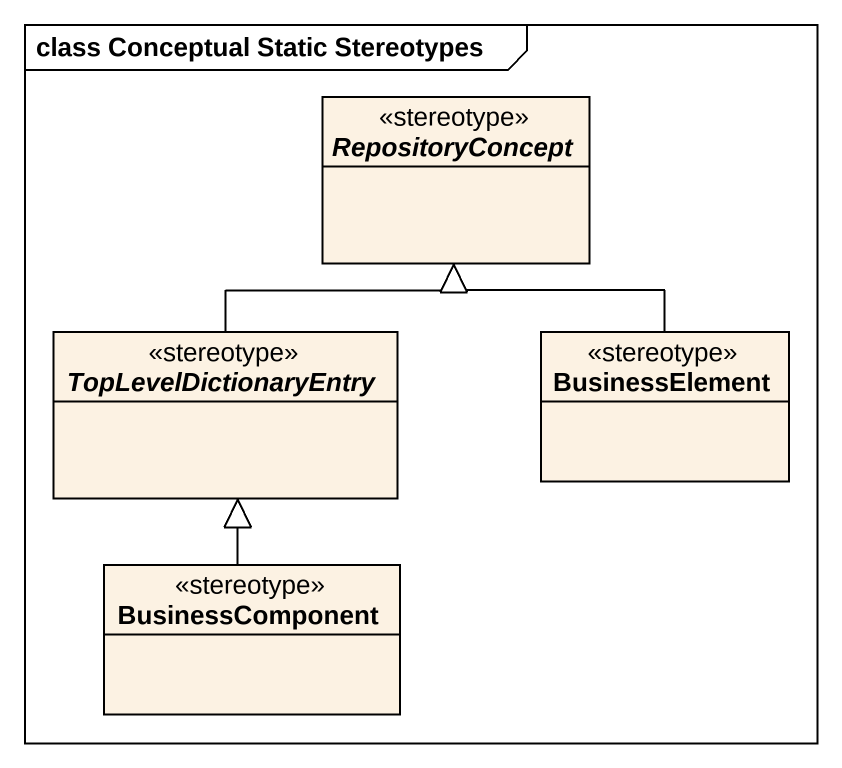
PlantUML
@startuml
mainframe class Conceptual Static Stereotypes
hide circle
hide empty members
abstract class RepositoryConcept <<stereotype>>
abstract class TopLevelDictionaryEntry <<stereotype>>
class BusinessElement <<stereotype>>
class BusinessComponent <<stereotype>>
TopLevelDictionaryEntry -up-|> RepositoryConcept
BusinessElement -up-|> RepositoryConcept
BusinessComponent -up-|> TopLevelDictionaryEntry
@enduml
